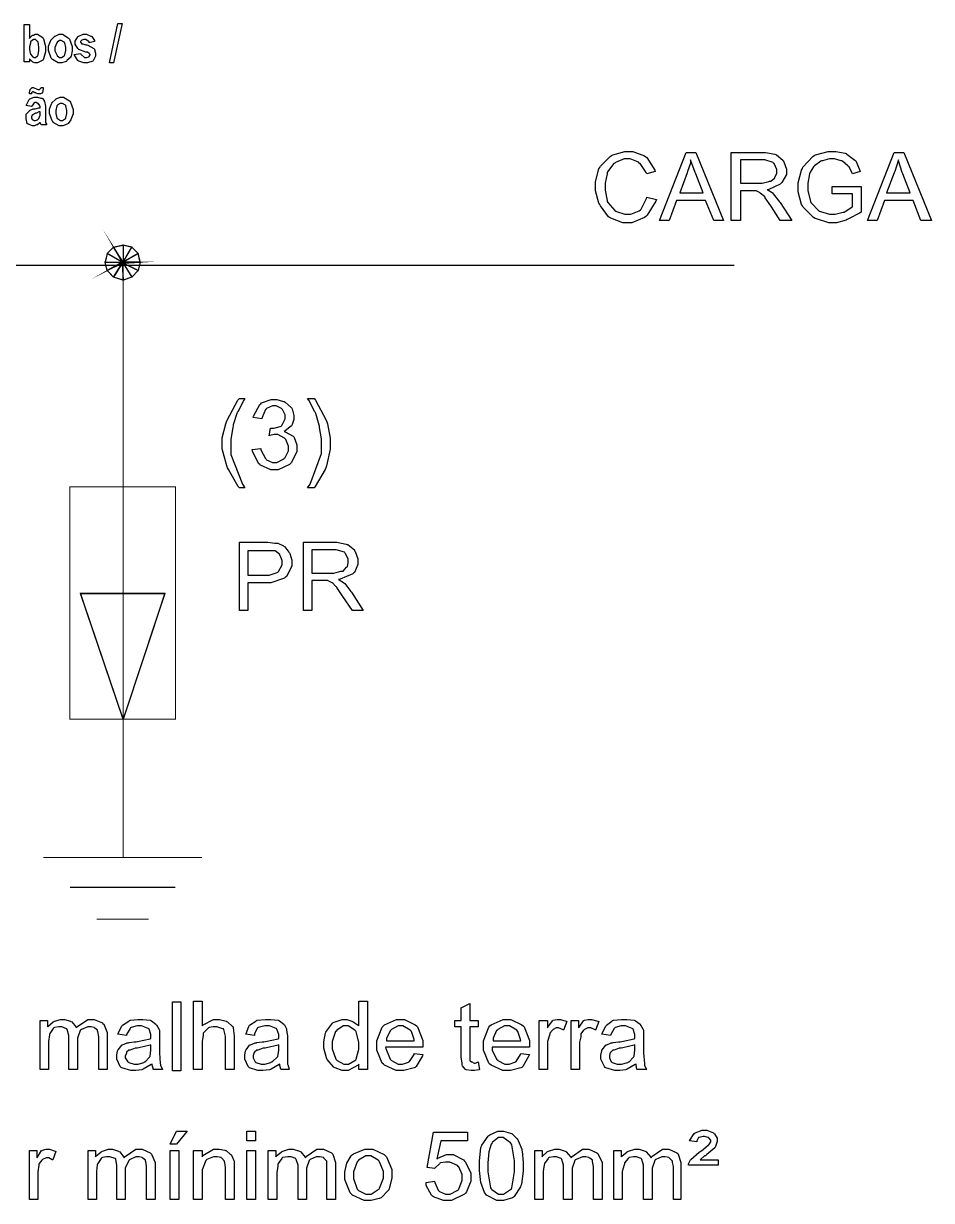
# Model space of a CAD drawing. Extents: x 219 to 1226, y 175 to 465.
# Drawn here: x 1190 to 1226.11, y 323.24 to 370.08 of the extents above; entities that cross this region are included whole.
import ezdxf

# ---------------------------------------------------------------- set-up
doc = ezdxf.new("R2010")
doc.units = 0
doc.header["$MEASUREMENT"] = 0
for name, color, linetype in [('C00-00-00-BLACK', 7, 'Continuous'), ('C00-7E-FF', 150, 'Continuous'), ('CFF-7E-00', 30, 'Continuous')]:
    doc.layers.add(name, color=color, linetype=linetype)

msp = doc.modelspace()

# ---------------------------------------------------------------- linework, layer by layer
at = {"layer": 'C00-00-00-BLACK', "const_width": 0.0423}
for points in [[(1193.96, 360.582), (1193.579, 361.177), (1193.918, 360.582), (1193.96, 360.582)], [(1193.579, 361.177), (1193.918, 360.582), (1193.326, 360.921), (1193.579, 361.177)], [(1193.96, 361.262), (1193.96, 360.582), (1193.579, 361.177), (1193.96, 361.262)], [(1194.555, 360.921), (1193.962, 360.582), (1194.301, 361.177), (1194.555, 360.921)], [(1193.962, 360.582), (1194.301, 361.177), (1193.962, 361.262), (1193.962, 360.582)], [(1193.918, 360.582), (1193.326, 360.921), (1193.24, 360.582), (1193.918, 360.582)], [(1194.64, 360.582), (1194.555, 360.921), (1193.962, 360.582), (1194.64, 360.582)], [(1193.918, 360.582), (1193.326, 360.243), (1193.918, 360.539), (1193.918, 360.582)], [(1193.24, 360.582), (1193.918, 360.582), (1193.326, 360.243), (1193.24, 360.582)], [(1193.326, 360.243), (1193.918, 360.539), (1193.579, 359.989), (1193.326, 360.243)], [(1193.579, 359.989), (1193.918, 360.539), (1193.96, 359.862), (1193.579, 359.989)], [(1194.555, 360.243), (1193.962, 360.539), (1194.64, 360.582), (1194.555, 360.243)], [(1193.918, 360.539), (1193.96, 359.862), (1193.96, 360.539), (1193.918, 360.539)], [(1193.96, 360.539), (1194.301, 359.989), (1194.555, 360.243), (1193.96, 360.539)], [(1193.96, 359.862), (1193.96, 360.539), (1194.301, 359.989), (1193.96, 359.862)], [(1193.962, 360.539), (1194.64, 360.582), (1193.962, 360.582), (1193.962, 360.539)]]:
    msp.add_lwpolyline(points, close=True, dxfattribs=at)
at = {"layer": 'C00-00-00-BLACK'}
for points in [[(1193.579, 361.177), (1193.918, 360.582), (1193.326, 360.921), (1193.579, 361.177)], [(1193.96, 361.262), (1193.96, 360.582), (1193.579, 361.177), (1193.96, 361.262)], [(1193.96, 360.582), (1193.579, 361.177), (1193.918, 360.582), (1193.96, 360.582)], [(1193.962, 360.582), (1194.301, 361.177), (1193.962, 361.262), (1193.962, 360.582)], [(1194.555, 360.921), (1193.962, 360.582), (1194.301, 361.177), (1194.555, 360.921)], [(1193.918, 360.582), (1193.326, 360.921), (1193.24, 360.582), (1193.918, 360.582)], [(1194.64, 360.582), (1194.555, 360.921), (1193.962, 360.582), (1194.64, 360.582)], [(1193.24, 360.582), (1193.918, 360.582), (1193.326, 360.243), (1193.24, 360.582)], [(1193.918, 360.582), (1193.326, 360.243), (1193.918, 360.539), (1193.918, 360.582)], [(1193.326, 360.243), (1193.918, 360.539), (1193.579, 359.989), (1193.326, 360.243)], [(1193.579, 359.989), (1193.918, 360.539), (1193.96, 359.862), (1193.579, 359.989)], [(1193.918, 360.539), (1193.96, 359.862), (1193.96, 360.539), (1193.918, 360.539)], [(1193.96, 359.862), (1193.96, 360.539), (1194.301, 359.989), (1193.96, 359.862)], [(1193.96, 360.539), (1194.301, 359.989), (1194.555, 360.243), (1193.96, 360.539)], [(1194.555, 360.243), (1193.962, 360.539), (1194.64, 360.582), (1194.555, 360.243)], [(1193.962, 360.539), (1194.64, 360.582), (1193.962, 360.582), (1193.962, 360.539)]]:
    msp.add_lwpolyline(points, close=True, dxfattribs=at)
at = {"layer": 'C00-7E-FF', "const_width": 0.0423}
for points in [[(1193.96, 360.708), (1193.96, 341.804)], [(1178.352, 360.455), (1218.262, 360.455)], [(1193.96, 341.804), (1193.96, 336.888)], [(1190.78, 336.888), (1197.099, 336.888)], [(1191.841, 335.699), (1196.04, 335.699)], [(1192.901, 334.428), (1194.979, 334.428)]]:
    msp.add_lwpolyline(points, dxfattribs=at)
for points in [[(1191.841, 351.638), (1196.04, 351.638), (1196.04, 342.397), (1191.841, 342.397), (1191.841, 351.638)], [(1192.264, 347.4), (1195.613, 347.4), (1193.96, 342.397), (1192.264, 347.4)]]:
    msp.add_lwpolyline(points, close=True, dxfattribs=at)
at = {"layer": 'C00-7E-FF'}
msp.add_lwpolyline([(1192.264, 347.4), (1195.613, 347.4), (1193.96, 342.397), (1192.264, 347.4)], close=True, dxfattribs=at)
at = {"layer": 'CFF-7E-00'}
for points in [[(1193.41, 368.508), (1193.749, 370.078), (1193.918, 370.078), (1193.579, 368.508), (1193.41, 368.508)], [(1190.018, 368.551), (1190.018, 370.035), (1190.229, 370.035), (1190.229, 369.485), (1190.239, 369.496), (1190.345, 369.602), (1190.356, 369.612), (1190.388, 369.612), (1190.459, 369.654), (1190.484, 369.654), (1190.557, 369.654), (1190.758, 369.517), (1190.78, 369.485), (1190.79, 369.464), (1190.864, 369.161), (1190.864, 369.059), (1190.864, 368.954), (1190.79, 368.668), (1190.78, 368.636), (1190.758, 368.615), (1190.551, 368.508), (1190.484, 368.508), (1190.451, 368.508), (1190.365, 368.541), (1190.356, 368.551), (1190.345, 368.562), (1190.239, 368.668), (1190.229, 368.677), (1190.229, 368.551), (1190.018, 368.551)], [(1190.991, 369.1), (1190.991, 369.176), (1191.066, 369.379), (1191.077, 369.4), (1191.086, 369.421), (1191.224, 369.559), (1191.246, 369.569), (1191.256, 369.58), (1191.409, 369.654), (1191.46, 369.654), (1191.544, 369.654), (1191.777, 369.507), (1191.799, 369.485), (1191.819, 369.453), (1191.925, 369.158), (1191.925, 369.059), (1191.925, 368.986), (1191.892, 368.785), (1191.883, 368.763), (1191.872, 368.742), (1191.723, 368.604), (1191.713, 368.594), (1191.691, 368.573), (1191.518, 368.508), (1191.46, 368.508), (1191.374, 368.508), (1191.15, 368.646), (1191.118, 368.677), (1191.096, 368.699), (1190.991, 369.001), (1190.991, 369.1)], [(1192.009, 368.847), (1192.264, 368.889), (1192.274, 368.858), (1192.424, 368.72), (1192.475, 368.72), (1192.507, 368.72), (1192.593, 368.753), (1192.603, 368.763), (1192.603, 368.763), (1192.645, 368.826), (1192.645, 368.847), (1192.645, 368.847), (1192.603, 368.889), (1192.603, 368.889), (1192.603, 368.889), (1192.539, 368.933), (1192.518, 368.933), (1192.475, 368.943), (1192.189, 369.05), (1192.179, 369.059), (1192.157, 369.081), (1192.052, 369.257), (1192.052, 369.316), (1192.052, 369.379), (1192.157, 369.548), (1192.179, 369.569), (1192.189, 369.58), (1192.372, 369.654), (1192.434, 369.654), (1192.497, 369.654), (1192.676, 369.58), (1192.687, 369.569), (1192.708, 369.559), (1192.814, 369.409), (1192.814, 369.358), (1192.603, 369.316), (1192.603, 369.347), (1192.475, 369.442), (1192.434, 369.442), (1192.401, 369.442), (1192.315, 369.411), (1192.306, 369.4), (1192.306, 369.4), (1192.264, 369.358), (1192.264, 369.358), (1192.264, 369.338), (1192.306, 369.289), (1192.306, 369.273), (1192.358, 369.273), (1192.478, 369.231), (1192.518, 369.231), (1192.55, 369.222), (1192.792, 369.081), (1192.814, 369.059), (1192.825, 369.05), (1192.86, 368.898), (1192.86, 368.847), (1192.86, 368.784), (1192.781, 368.615), (1192.771, 368.594), (1192.75, 368.584), (1192.543, 368.508), (1192.475, 368.508), (1192.401, 368.508), (1192.2, 368.584), (1192.179, 368.594), (1192.157, 368.604), (1192.019, 368.815), (1192.009, 368.847)], [(1190.229, 369.1), (1190.229, 369.048), (1190.261, 368.901), (1190.272, 368.889), (1190.272, 368.858), (1190.345, 368.774), (1190.356, 368.763), (1190.356, 368.763), (1190.419, 368.72), (1190.441, 368.72), (1190.473, 368.72), (1190.557, 368.795), (1190.568, 368.804), (1190.578, 368.826), (1190.611, 369.001), (1190.611, 369.059), (1190.611, 369.135), (1190.578, 369.338), (1190.568, 369.358), (1190.557, 369.369), (1190.47, 369.442), (1190.441, 369.442), (1190.399, 369.442), (1190.281, 369.369), (1190.272, 369.358), (1190.272, 369.295), (1190.229, 369.15), (1190.229, 369.1)], [(1191.246, 369.059), (1191.246, 368.996), (1191.319, 368.826), (1191.33, 368.804), (1191.34, 368.795), (1191.429, 368.72), (1191.46, 368.72), (1191.501, 368.72), (1191.618, 368.795), (1191.629, 368.804), (1191.639, 368.826), (1191.672, 369.001), (1191.672, 369.059), (1191.672, 369.124), (1191.639, 369.306), (1191.629, 369.316), (1191.618, 369.338), (1191.498, 369.4), (1191.46, 369.4), (1191.427, 369.4), (1191.34, 369.338), (1191.33, 369.316), (1191.319, 369.306), (1191.246, 369.121), (1191.246, 369.059)], [(1190.315, 367.282), (1190.229, 367.282), (1190.229, 367.282), (1190.229, 367.324), (1190.261, 367.449), (1190.272, 367.449), (1190.272, 367.472), (1190.334, 367.535), (1190.356, 367.535), (1190.356, 367.535), (1190.399, 367.535), (1190.399, 367.535), (1190.408, 367.525), (1190.484, 367.493), (1190.484, 367.493), (1190.505, 367.483), (1190.583, 367.449), (1190.611, 367.449), (1190.631, 367.449), (1190.695, 367.514), (1190.695, 367.535), (1190.78, 367.535), (1190.78, 367.483), (1190.747, 367.334), (1190.738, 367.323), (1190.738, 367.313), (1190.673, 367.282), (1190.652, 367.282), (1190.63, 367.282), (1190.583, 367.282), (1190.568, 367.282), (1190.568, 367.282), (1190.493, 367.313), (1190.484, 367.323), (1190.451, 367.323), (1190.379, 367.365), (1190.356, 367.365), (1190.356, 367.365), (1190.324, 367.334), (1190.315, 367.323), (1190.315, 367.323), (1190.315, 367.282), (1190.315, 367.282)], [(1190.315, 366.77), (1190.102, 366.813), (1190.112, 366.845), (1190.218, 367.057), (1190.229, 367.067), (1190.25, 367.078), (1190.425, 367.153), (1190.484, 367.153), (1190.547, 367.153), (1190.689, 367.109), (1190.738, 367.109), (1190.747, 367.1), (1190.822, 367.013), (1190.822, 366.982), (1190.831, 366.973), (1190.864, 366.789), (1190.864, 366.728), (1190.864, 366.389), (1190.864, 366.336), (1190.864, 366.218), (1190.864, 366.178), (1190.864, 366.146), (1190.907, 366.076), (1190.907, 366.051), (1190.695, 366.051), (1190.652, 366.135), (1190.641, 366.125), (1190.554, 366.051), (1190.525, 366.051), (1190.514, 366.041), (1190.428, 366.008), (1190.399, 366.008), (1190.335, 366.008), (1190.166, 366.082), (1190.145, 366.092), (1190.134, 366.103), (1190.102, 366.287), (1190.102, 366.347), (1190.102, 366.379), (1190.102, 366.45), (1190.102, 366.474), (1190.112, 366.485), (1190.218, 366.591), (1190.229, 366.601), (1190.239, 366.612), (1190.376, 366.677), (1190.399, 366.686), (1190.462, 366.686), (1190.604, 366.728), (1190.652, 366.728), (1190.652, 366.759), (1190.62, 366.854), (1190.611, 366.854), (1190.611, 366.854), (1190.578, 366.897), (1190.568, 366.897), (1190.568, 366.897), (1190.505, 366.94), (1190.484, 366.94), (1190.462, 366.94), (1190.399, 366.897), (1190.399, 366.897), (1190.388, 366.887), (1190.324, 366.792), (1190.315, 366.77)], [(1191.034, 366.601), (1191.034, 366.675), (1191.107, 366.876), (1191.118, 366.897), (1191.127, 366.919), (1191.265, 367.057), (1191.287, 367.067), (1191.297, 367.078), (1191.45, 367.153), (1191.502, 367.153), (1191.586, 367.153), (1191.819, 367.005), (1191.841, 366.982), (1191.862, 366.951), (1191.968, 366.657), (1191.968, 366.558), (1191.968, 366.485), (1191.892, 366.284), (1191.883, 366.262), (1191.872, 366.241), (1191.766, 366.103), (1191.756, 366.092), (1191.734, 366.072), (1191.56, 366.008), (1191.502, 366.008), (1191.417, 366.008), (1191.181, 366.146), (1191.161, 366.178), (1191.139, 366.2), (1191.034, 366.502), (1191.034, 366.601)], [(1191.287, 366.558), (1191.287, 366.494), (1191.319, 366.327), (1191.33, 366.304), (1191.351, 366.295), (1191.464, 366.22), (1191.502, 366.22), (1191.544, 366.22), (1191.661, 366.295), (1191.672, 366.304), (1191.682, 366.327), (1191.713, 366.5), (1191.713, 366.558), (1191.713, 366.623), (1191.682, 366.803), (1191.672, 366.813), (1191.661, 366.835), (1191.541, 366.897), (1191.502, 366.897), (1191.458, 366.897), (1191.34, 366.835), (1191.33, 366.813), (1191.319, 366.803), (1191.287, 366.62), (1191.287, 366.558)], [(1190.652, 366.558), (1190.61, 366.558), (1190.514, 366.517), (1190.484, 366.517), (1190.473, 366.507), (1190.356, 366.45), (1190.356, 366.431), (1190.345, 366.431), (1190.315, 366.369), (1190.315, 366.347), (1190.315, 366.327), (1190.345, 366.262), (1190.356, 366.262), (1190.365, 366.252), (1190.422, 366.22), (1190.441, 366.22), (1190.473, 366.22), (1190.557, 366.252), (1190.568, 366.262), (1190.568, 366.262), (1190.611, 366.304), (1190.611, 366.304), (1190.611, 366.304), (1190.652, 366.433), (1190.652, 366.474), (1190.652, 366.558)], [(1214.786, 363.17), (1215.166, 363.081), (1215.144, 363.008), (1214.795, 362.447), (1214.743, 362.405), (1214.7, 362.363), (1214.19, 362.151), (1214.021, 362.151), (1213.84, 362.151), (1213.354, 362.33), (1213.302, 362.362), (1213.259, 362.384), (1212.939, 362.818), (1212.917, 362.87), (1212.885, 362.924), (1212.747, 363.426), (1212.747, 363.593), (1212.747, 363.784), (1212.885, 364.302), (1212.917, 364.355), (1212.949, 364.408), (1213.332, 364.788), (1213.386, 364.82), (1213.438, 364.852), (1213.907, 364.99), (1214.064, 364.99), (1214.233, 364.99), (1214.689, 364.809), (1214.743, 364.778), (1214.784, 364.746), (1215.103, 364.248), (1215.125, 364.185), (1214.786, 364.101), (1214.764, 364.155), (1214.521, 364.503), (1214.489, 364.524), (1214.456, 364.556), (1214.13, 364.694), (1214.021, 364.694), (1213.893, 364.694), (1213.544, 364.546), (1213.512, 364.524), (1213.481, 364.503), (1213.226, 364.175), (1213.216, 364.142), (1213.205, 364.101), (1213.132, 363.721), (1213.132, 363.593), (1213.132, 363.444), (1213.205, 363.041), (1213.216, 362.997), (1213.237, 362.956), (1213.512, 362.639), (1213.555, 362.617), (1213.587, 362.596), (1213.912, 362.489), (1214.021, 362.489), (1214.148, 362.489), (1214.488, 362.627), (1214.531, 362.658), (1214.562, 362.69), (1214.775, 363.116), (1214.786, 363.17)], [(1215.293, 362.235), (1216.354, 364.947), (1216.736, 364.947), (1217.838, 362.235), (1217.458, 362.235), (1217.116, 363.04), (1215.974, 363.04), (1215.674, 362.235), (1215.293, 362.235)], [(1218.136, 362.235), (1218.136, 364.947), (1219.365, 364.947), (1219.503, 364.947), (1219.884, 364.874), (1219.916, 364.863), (1219.948, 364.853), (1220.193, 364.64), (1220.215, 364.608), (1220.236, 364.576), (1220.342, 364.283), (1220.342, 364.185), (1220.342, 364.069), (1220.159, 363.751), (1220.127, 363.719), (1220.095, 363.687), (1219.641, 363.477), (1219.577, 363.466), (1219.598, 363.456), (1219.778, 363.35), (1219.789, 363.339), (1219.81, 363.307), (1220.064, 362.986), (1220.086, 362.954), (1220.553, 362.235), (1220.086, 362.235), (1219.747, 362.785), (1219.715, 362.828), (1219.501, 363.147), (1219.492, 363.17), (1219.47, 363.191), (1219.302, 363.329), (1219.281, 363.339), (1219.27, 363.35), (1219.164, 363.413), (1219.154, 363.423), (1219.1, 363.423), (1218.98, 363.423), (1218.942, 363.423), (1218.516, 363.423), (1218.516, 362.235), (1218.136, 362.235)], [(1222.165, 363.296), (1222.165, 363.593), (1223.31, 363.593), (1223.31, 362.574), (1223.268, 362.542), (1222.81, 362.3), (1222.757, 362.278), (1222.715, 362.257), (1222.333, 362.151), (1222.206, 362.151), (1222.026, 362.151), (1221.538, 362.3), (1221.484, 362.32), (1221.421, 362.352), (1221.009, 362.775), (1220.977, 362.828), (1220.944, 362.881), (1220.808, 363.383), (1220.808, 363.55), (1220.808, 363.741), (1220.944, 364.248), (1220.977, 364.312), (1220.998, 364.365), (1221.389, 364.788), (1221.443, 364.82), (1221.495, 364.852), (1221.997, 364.99), (1222.165, 364.99), (1222.301, 364.99), (1222.672, 364.915), (1222.715, 364.905), (1222.747, 364.884), (1223.065, 364.64), (1223.098, 364.608), (1223.119, 364.587), (1223.257, 364.228), (1223.268, 364.185), (1222.968, 364.101), (1222.958, 364.133), (1222.82, 364.388), (1222.799, 364.397), (1222.788, 364.419), (1222.577, 364.598), (1222.545, 364.608), (1222.514, 364.619), (1222.252, 364.694), (1222.165, 364.694), (1222.059, 364.694), (1221.772, 364.619), (1221.741, 364.608), (1221.708, 364.598), (1221.463, 364.419), (1221.443, 364.397), (1221.421, 364.377), (1221.283, 364.164), (1221.273, 364.142), (1221.262, 364.101), (1221.188, 363.721), (1221.188, 363.593), (1221.188, 363.434), (1221.293, 362.998), (1221.315, 362.954), (1221.335, 362.923), (1221.612, 362.639), (1221.656, 362.617), (1221.698, 362.596), (1222.048, 362.489), (1222.165, 362.489), (1222.281, 362.489), (1222.598, 362.565), (1222.631, 362.574), (1222.672, 362.596), (1222.947, 362.764), (1222.968, 362.785), (1222.968, 363.296), (1222.165, 363.296)], [(1223.564, 362.235), (1224.625, 364.947), (1225.006, 364.947), (1226.109, 362.235), (1225.683, 362.235), (1225.387, 363.04), (1224.242, 363.04), (1223.946, 362.235), (1223.564, 362.235)], [(1216.1, 363.339), (1217.032, 363.339), (1216.736, 364.101), (1216.714, 364.155), (1216.533, 364.619), (1216.524, 364.651), (1216.524, 364.524), (1216.406, 364.185), (1216.397, 364.142), (1216.1, 363.339)], [(1218.516, 363.719), (1219.281, 363.719), (1219.376, 363.719), (1219.639, 363.795), (1219.661, 363.805), (1219.714, 363.805), (1219.862, 363.922), (1219.874, 363.932), (1219.883, 363.953), (1219.957, 364.127), (1219.957, 364.185), (1219.957, 364.271), (1219.851, 364.503), (1219.831, 364.524), (1219.809, 364.546), (1219.475, 364.651), (1219.365, 364.651), (1218.516, 364.651), (1218.516, 363.719)], [(1224.326, 363.339), (1225.26, 363.339), (1224.964, 364.101), (1224.942, 364.155), (1224.804, 364.619), (1224.794, 364.651), (1224.783, 364.61), (1224.646, 364.185), (1224.625, 364.142), (1224.326, 363.339)], [(1198.583, 351.597), (1198.529, 351.65), (1198.146, 352.327), (1198.114, 352.4), (1198.082, 352.474), (1197.902, 353.152), (1197.902, 353.377), (1197.902, 353.589), (1198.04, 354.15), (1198.072, 354.223), (1198.092, 354.298), (1198.518, 355.083), (1198.583, 355.158), (1198.794, 355.158), (1198.762, 355.094), (1198.518, 354.627), (1198.497, 354.605), (1198.486, 354.564), (1198.338, 354.107), (1198.328, 354.054), (1198.317, 354.001), (1198.244, 353.534), (1198.244, 353.377), (1198.244, 352.932), (1198.708, 351.746), (1198.794, 351.597), (1198.583, 351.597)], [(1199.092, 353.124), (1199.431, 353.165), (1199.441, 353.113), (1199.622, 352.761), (1199.644, 352.739), (1199.665, 352.719), (1199.901, 352.612), (1199.981, 352.612), (1200.076, 352.612), (1200.344, 352.75), (1200.366, 352.782), (1200.398, 352.804), (1200.535, 353.075), (1200.535, 353.165), (1200.535, 353.261), (1200.429, 353.526), (1200.409, 353.546), (1200.376, 353.578), (1200.114, 353.716), (1200.027, 353.716), (1199.962, 353.716), (1199.791, 353.684), (1199.77, 353.673), (1199.813, 353.97), (1199.813, 353.97), (1199.855, 353.97), (1199.855, 353.97), (1199.95, 353.97), (1200.206, 354.044), (1200.239, 354.054), (1200.271, 354.076), (1200.409, 354.346), (1200.409, 354.435), (1200.409, 354.51), (1200.301, 354.711), (1200.281, 354.732), (1200.258, 354.754), (1200.05, 354.858), (1199.981, 354.858), (1199.896, 354.858), (1199.665, 354.754), (1199.644, 354.732), (1199.622, 354.711), (1199.484, 354.393), (1199.474, 354.35), (1199.135, 354.393), (1199.145, 354.457), (1199.389, 354.912), (1199.431, 354.944), (1199.463, 354.977), (1199.852, 355.115), (1199.981, 355.115), (1200.076, 355.115), (1200.334, 355.042), (1200.366, 355.031), (1200.398, 355.01), (1200.64, 354.796), (1200.662, 354.775), (1200.683, 354.743), (1200.746, 354.481), (1200.746, 354.393), (1200.746, 354.32), (1200.683, 354.118), (1200.662, 354.096), (1200.651, 354.065), (1200.398, 353.865), (1200.366, 353.843), (1200.407, 353.833), (1200.724, 353.662), (1200.746, 353.631), (1200.767, 353.599), (1200.873, 353.306), (1200.873, 353.207), (1200.873, 353.049), (1200.661, 352.612), (1200.62, 352.57), (1200.577, 352.528), (1200.13, 352.316), (1199.981, 352.316), (1199.833, 352.316), (1199.421, 352.497), (1199.389, 352.528), (1199.346, 352.571), (1199.102, 353.06), (1199.092, 353.124)], [(1201.554, 351.597), (1201.297, 351.597), (1201.393, 351.746), (1201.85, 352.969), (1201.85, 353.377), (1201.85, 353.546), (1201.774, 354.001), (1201.765, 354.054), (1201.753, 354.096), (1201.617, 354.564), (1201.596, 354.605), (1201.586, 354.627), (1201.34, 355.094), (1201.297, 355.158), (1201.554, 355.158), (1201.606, 355.083), (1202.029, 354.298), (1202.062, 354.223), (1202.083, 354.15), (1202.189, 353.572), (1202.189, 353.377), (1202.189, 353.133), (1202.051, 352.474), (1202.019, 352.4), (1201.988, 352.327), (1201.595, 351.65), (1201.554, 351.597)], [(1198.583, 346.72), (1198.583, 349.435), (1199.601, 349.435), (1199.707, 349.435), (1199.994, 349.403), (1200.027, 349.392), (1200.111, 349.392), (1200.334, 349.287), (1200.366, 349.265), (1200.386, 349.255), (1200.555, 349.043), (1200.577, 349.012), (1200.586, 348.98), (1200.662, 348.717), (1200.662, 348.628), (1200.662, 348.481), (1200.45, 348.077), (1200.409, 348.034), (1200.376, 348.003), (1199.826, 347.824), (1199.644, 347.824), (1198.923, 347.824), (1198.923, 346.72), (1198.583, 346.72)], [(1201.128, 346.72), (1201.128, 349.435), (1202.316, 349.435), (1202.452, 349.435), (1202.834, 349.361), (1202.866, 349.351), (1202.898, 349.341), (1203.154, 349.129), (1203.165, 349.095), (1203.185, 349.064), (1203.292, 348.769), (1203.292, 348.67), (1203.292, 348.554), (1203.154, 348.236), (1203.122, 348.204), (1203.09, 348.172), (1202.59, 347.961), (1202.527, 347.95), (1202.547, 347.941), (1202.728, 347.835), (1202.739, 347.824), (1202.771, 347.792), (1203.016, 347.475), (1203.038, 347.442), (1203.504, 346.72), (1203.081, 346.72), (1202.696, 347.272), (1202.674, 347.315), (1202.463, 347.634), (1202.443, 347.654), (1202.421, 347.676), (1202.283, 347.814), (1202.273, 347.824), (1202.251, 347.835), (1202.113, 347.898), (1202.104, 347.908), (1202.05, 347.908), (1201.931, 347.908), (1201.893, 347.908), (1201.468, 347.908), (1201.468, 346.72), (1201.128, 346.72)], [(1198.923, 348.12), (1199.644, 348.12), (1199.76, 348.12), (1200.089, 348.226), (1200.111, 348.247), (1200.143, 348.269), (1200.281, 348.539), (1200.281, 348.628), (1200.281, 348.703), (1200.206, 348.905), (1200.196, 348.926), (1200.185, 348.948), (1200.003, 349.086), (1199.981, 349.095), (1199.896, 349.095), (1199.706, 349.095), (1199.644, 349.095), (1198.923, 349.095), (1198.923, 348.12)], [(1201.468, 348.204), (1202.23, 348.204), (1202.337, 348.204), (1202.622, 348.28), (1202.655, 348.289), (1202.707, 348.289), (1202.844, 348.438), (1202.866, 348.459), (1202.877, 348.47), (1202.911, 348.62), (1202.911, 348.67), (1202.911, 348.755), (1202.802, 348.991), (1202.781, 349.012), (1202.76, 349.033), (1202.426, 349.138), (1202.316, 349.138), (1201.468, 349.138), (1201.468, 348.204)], [(1196.76, 328.451), (1196.76, 331.166), (1197.099, 331.166), (1197.099, 330.189), (1197.141, 330.231), (1197.555, 330.442), (1197.694, 330.442), (1197.789, 330.442), (1198.052, 330.38), (1198.074, 330.358), (1198.106, 330.349), (1198.306, 330.168), (1198.328, 330.146), (1198.338, 330.114), (1198.371, 329.789), (1198.371, 329.68), (1198.371, 328.451), (1198.032, 328.451), (1198.032, 329.68), (1198.032, 329.777), (1197.957, 330.041), (1197.947, 330.062), (1197.925, 330.073), (1197.687, 330.146), (1197.608, 330.146), (1197.545, 330.146), (1197.375, 330.116), (1197.355, 330.105), (1197.333, 330.084), (1197.151, 329.915), (1197.14, 329.893), (1197.14, 329.797), (1197.099, 329.584), (1197.099, 329.512), (1197.099, 328.451), (1196.76, 328.451)], [(1203.334, 328.451), (1203.334, 328.665), (1203.303, 328.622), (1202.911, 328.408), (1202.781, 328.408), (1202.676, 328.408), (1202.39, 328.514), (1202.358, 328.535), (1202.325, 328.557), (1202.072, 328.845), (1202.062, 328.877), (1202.04, 328.92), (1201.934, 329.3), (1201.934, 329.427), (1201.934, 329.555), (1202.009, 329.904), (1202.019, 329.935), (1202.04, 329.978), (1202.284, 330.295), (1202.316, 330.316), (1202.357, 330.338), (1202.676, 330.442), (1202.781, 330.442), (1202.856, 330.442), (1203.059, 330.38), (1203.081, 330.358), (1203.112, 330.349), (1203.312, 330.211), (1203.334, 330.189), (1203.334, 331.166), (1203.673, 331.166), (1203.673, 328.451), (1203.334, 328.451)], [(1195.915, 331.149), (1196.254, 331.149), (1196.254, 328.397), (1195.915, 328.397), (1195.915, 331.149)], [(1208.083, 328.75), (1208.126, 328.451), (1208.103, 328.441), (1207.93, 328.408), (1207.872, 328.408), (1207.798, 328.408), (1207.597, 328.441), (1207.576, 328.451), (1207.565, 328.462), (1207.459, 328.601), (1207.449, 328.622), (1207.449, 328.718), (1207.406, 328.934), (1207.406, 329.004), (1207.406, 330.146), (1207.15, 330.146), (1207.15, 330.401), (1207.406, 330.401), (1207.406, 330.911), (1207.745, 331.081), (1207.745, 330.401), (1208.083, 330.401), (1208.083, 330.146), (1207.745, 330.146), (1207.745, 329.004), (1207.745, 328.952), (1207.745, 328.832), (1207.745, 328.791), (1207.766, 328.791), (1207.813, 328.75), (1207.829, 328.75), (1207.829, 328.75), (1207.925, 328.707), (1207.956, 328.707), (1207.956, 328.707), (1208.072, 328.741), (1208.083, 328.75)], [(1190.652, 328.451), (1190.652, 330.401), (1190.95, 330.401), (1190.95, 330.146), (1190.96, 330.168), (1191.172, 330.349), (1191.203, 330.358), (1191.224, 330.369), (1191.464, 330.442), (1191.545, 330.442), (1191.629, 330.442), (1191.861, 330.369), (1191.883, 330.358), (1191.914, 330.349), (1192.084, 330.137), (1192.095, 330.105), (1192.136, 330.158), (1192.55, 330.442), (1192.687, 330.442), (1192.805, 330.442), (1193.134, 330.306), (1193.156, 330.273), (1193.188, 330.252), (1193.326, 329.92), (1193.326, 329.808), (1193.326, 328.451), (1192.987, 328.451), (1192.987, 329.68), (1192.987, 329.755), (1192.953, 329.956), (1192.944, 329.977), (1192.944, 330.01), (1192.835, 330.095), (1192.814, 330.105), (1192.803, 330.116), (1192.683, 330.146), (1192.645, 330.146), (1192.55, 330.146), (1192.296, 330.041), (1192.264, 330.019), (1192.242, 329.999), (1192.138, 329.697), (1192.138, 329.596), (1192.138, 328.451), (1191.799, 328.451), (1191.799, 329.723), (1191.799, 329.808), (1191.734, 330.041), (1191.713, 330.062), (1191.702, 330.073), (1191.52, 330.146), (1191.46, 330.146), (1191.395, 330.146), (1191.224, 330.116), (1191.203, 330.105), (1191.181, 330.084), (1191.043, 329.881), (1191.034, 329.85), (1191.023, 329.829), (1190.991, 329.56), (1190.991, 329.469), (1190.991, 328.451), (1190.652, 328.451)], [(1195.106, 328.665), (1195.074, 328.644), (1194.756, 328.462), (1194.724, 328.451), (1194.702, 328.441), (1194.465, 328.408), (1194.387, 328.408), (1194.258, 328.408), (1193.907, 328.514), (1193.875, 328.535), (1193.844, 328.568), (1193.706, 328.863), (1193.706, 328.961), (1193.706, 329.025), (1193.738, 329.194), (1193.749, 329.215), (1193.758, 329.237), (1193.907, 329.417), (1193.918, 329.427), (1193.939, 329.438), (1194.112, 329.512), (1194.172, 329.512), (1194.192, 329.523), (1194.401, 329.554), (1194.471, 329.554), (1194.534, 329.565), (1195.032, 329.671), (1195.063, 329.68), (1195.063, 329.702), (1195.063, 329.766), (1195.063, 329.766), (1195.063, 329.84), (1194.989, 330.053), (1194.979, 330.062), (1194.957, 330.084), (1194.687, 330.189), (1194.597, 330.189), (1194.512, 330.189), (1194.278, 330.116), (1194.257, 330.105), (1194.235, 330.084), (1194.097, 329.84), (1194.088, 329.808), (1193.749, 329.85), (1193.758, 329.881), (1193.896, 330.168), (1193.918, 330.189), (1193.928, 330.211), (1194.182, 330.38), (1194.214, 330.401), (1194.246, 330.412), (1194.541, 330.442), (1194.64, 330.442), (1194.745, 330.442), (1195.032, 330.412), (1195.063, 330.401), (1195.084, 330.392), (1195.264, 330.254), (1195.275, 330.231), (1195.285, 330.222), (1195.391, 330.041), (1195.402, 330.019), (1195.402, 329.946), (1195.402, 329.779), (1195.402, 329.723), (1195.402, 329.257), (1195.402, 329.11), (1195.434, 328.687), (1195.445, 328.665), (1195.445, 328.613), (1195.518, 328.462), (1195.529, 328.451), (1195.149, 328.451), (1195.149, 328.505), (1195.106, 328.625), (1195.106, 328.665)], [(1200.196, 328.665), (1200.163, 328.644), (1199.845, 328.462), (1199.813, 328.451), (1199.78, 328.441), (1199.518, 328.408), (1199.431, 328.408), (1199.314, 328.408), (1198.987, 328.514), (1198.966, 328.535), (1198.934, 328.568), (1198.796, 328.863), (1198.796, 328.961), (1198.796, 329.025), (1198.828, 329.194), (1198.839, 329.215), (1198.849, 329.237), (1198.987, 329.417), (1199.008, 329.427), (1199.029, 329.438), (1199.203, 329.512), (1199.262, 329.512), (1199.272, 329.523), (1199.487, 329.554), (1199.558, 329.554), (1199.622, 329.565), (1200.119, 329.671), (1200.151, 329.68), (1200.151, 329.702), (1200.151, 329.766), (1200.151, 329.766), (1200.151, 329.84), (1200.076, 330.053), (1200.067, 330.062), (1200.045, 330.084), (1199.775, 330.189), (1199.685, 330.189), (1199.59, 330.189), (1199.326, 330.116), (1199.305, 330.105), (1199.294, 330.084), (1199.178, 329.878), (1199.178, 329.808), (1198.839, 329.85), (1198.849, 329.881), (1198.955, 330.168), (1198.966, 330.189), (1198.987, 330.211), (1199.23, 330.38), (1199.262, 330.401), (1199.294, 330.412), (1199.619, 330.442), (1199.728, 330.442), (1199.833, 330.442), (1200.119, 330.412), (1200.151, 330.401), (1200.173, 330.392), (1200.355, 330.254), (1200.366, 330.231), (1200.376, 330.222), (1200.45, 330.07), (1200.45, 330.019), (1200.459, 330.01), (1200.493, 329.795), (1200.493, 329.723), (1200.493, 329.257), (1200.493, 329.11), (1200.493, 328.776), (1200.493, 328.665), (1200.502, 328.644), (1200.566, 328.462), (1200.577, 328.451), (1200.239, 328.451), (1200.228, 328.462), (1200.196, 328.615), (1200.196, 328.665)], [(1205.538, 329.088), (1205.88, 329.046), (1205.868, 328.994), (1205.612, 328.568), (1205.58, 328.535), (1205.538, 328.514), (1205.124, 328.408), (1204.988, 328.408), (1204.817, 328.408), (1204.351, 328.622), (1204.309, 328.665), (1204.266, 328.707), (1204.054, 329.216), (1204.054, 329.384), (1204.054, 329.585), (1204.266, 330.137), (1204.309, 330.189), (1204.351, 330.231), (1204.828, 330.442), (1204.988, 330.442), (1205.146, 330.442), (1205.58, 330.231), (1205.623, 330.189), (1205.666, 330.147), (1205.88, 329.607), (1205.88, 329.427), (1205.88, 329.406), (1205.88, 329.359), (1205.88, 329.343), (1204.395, 329.343), (1204.405, 329.29), (1204.574, 328.866), (1204.607, 328.834), (1204.628, 328.803), (1204.897, 328.665), (1204.988, 328.665), (1205.072, 328.665), (1205.305, 328.741), (1205.327, 328.75), (1205.348, 328.772), (1205.527, 329.046), (1205.538, 329.088)], [(1209.779, 329.088), (1210.118, 329.046), (1210.096, 328.994), (1209.854, 328.568), (1209.822, 328.535), (1209.778, 328.514), (1209.365, 328.408), (1209.227, 328.408), (1209.057, 328.408), (1208.59, 328.622), (1208.549, 328.665), (1208.506, 328.707), (1208.295, 329.216), (1208.295, 329.384), (1208.295, 329.585), (1208.506, 330.137), (1208.549, 330.189), (1208.59, 330.231), (1209.067, 330.442), (1209.227, 330.442), (1209.385, 330.442), (1209.822, 330.231), (1209.865, 330.189), (1209.906, 330.147), (1210.118, 329.607), (1210.118, 329.427), (1210.118, 329.406), (1210.118, 329.359), (1210.118, 329.343), (1208.634, 329.343), (1208.634, 329.216), (1208.813, 328.866), (1208.845, 328.834), (1208.866, 328.803), (1209.136, 328.665), (1209.227, 328.665), (1209.311, 328.665), (1209.543, 328.741), (1209.566, 328.75), (1209.587, 328.772), (1209.757, 329.046), (1209.779, 329.088)], [(1210.501, 328.451), (1210.501, 330.401), (1210.84, 330.401), (1210.84, 330.105), (1210.85, 330.137), (1211.03, 330.392), (1211.053, 330.401), (1211.062, 330.412), (1211.215, 330.442), (1211.266, 330.442), (1211.35, 330.442), (1211.573, 330.369), (1211.605, 330.358), (1211.478, 330.019), (1211.456, 330.03), (1211.281, 330.105), (1211.223, 330.105), (1211.181, 330.105), (1211.062, 330.041), (1211.053, 330.019), (1211.03, 330.01), (1210.926, 329.89), (1210.926, 329.85), (1210.915, 329.818), (1210.84, 329.558), (1210.84, 329.469), (1210.84, 328.451), (1210.501, 328.451)], [(1211.775, 328.451), (1211.775, 330.401), (1212.074, 330.401), (1212.074, 330.105), (1212.094, 330.137), (1212.274, 330.392), (1212.285, 330.401), (1212.305, 330.412), (1212.449, 330.442), (1212.497, 330.442), (1212.592, 330.442), (1212.845, 330.369), (1212.877, 330.358), (1212.75, 330.019), (1212.728, 330.03), (1212.555, 330.105), (1212.497, 330.105), (1212.443, 330.105), (1212.305, 330.041), (1212.285, 330.019), (1212.274, 330.01), (1212.167, 329.872), (1212.158, 329.85), (1212.158, 329.755), (1212.116, 329.541), (1212.116, 329.469), (1212.116, 328.451), (1211.775, 328.451)], [(1214.36, 328.665), (1214.328, 328.644), (1214.01, 328.462), (1213.978, 328.451), (1213.956, 328.441), (1213.718, 328.408), (1213.639, 328.408), (1213.511, 328.408), (1213.161, 328.514), (1213.129, 328.535), (1213.098, 328.568), (1212.96, 328.863), (1212.96, 328.961), (1212.96, 329.025), (1212.992, 329.194), (1213.002, 329.215), (1213.012, 329.237), (1213.161, 329.417), (1213.172, 329.427), (1213.193, 329.438), (1213.369, 329.512), (1213.428, 329.512), (1213.449, 329.523), (1213.656, 329.554), (1213.725, 329.554), (1213.788, 329.565), (1214.286, 329.671), (1214.317, 329.68), (1214.317, 329.702), (1214.317, 329.766), (1214.317, 329.766), (1214.317, 329.84), (1214.243, 330.053), (1214.233, 330.062), (1214.211, 330.084), (1213.941, 330.189), (1213.851, 330.189), (1213.766, 330.189), (1213.522, 330.116), (1213.512, 330.105), (1213.49, 330.084), (1213.352, 329.84), (1213.343, 329.808), (1213.002, 329.85), (1213.012, 329.881), (1213.15, 330.168), (1213.172, 330.189), (1213.183, 330.211), (1213.397, 330.38), (1213.428, 330.401), (1213.46, 330.412), (1213.785, 330.442), (1213.894, 330.442), (1213.999, 330.442), (1214.286, 330.412), (1214.317, 330.401), (1214.338, 330.392), (1214.518, 330.254), (1214.529, 330.231), (1214.539, 330.222), (1214.646, 330.041), (1214.659, 330.019), (1214.659, 329.946), (1214.659, 329.779), (1214.659, 329.723), (1214.659, 329.257), (1214.659, 329.11), (1214.689, 328.687), (1214.7, 328.665), (1214.7, 328.613), (1214.775, 328.462), (1214.786, 328.451), (1214.401, 328.451), (1214.39, 328.462), (1214.36, 328.615), (1214.36, 328.665)], [(1202.273, 329.427), (1202.273, 329.279), (1202.421, 328.866), (1202.443, 328.834), (1202.474, 328.814), (1202.735, 328.665), (1202.823, 328.665), (1202.918, 328.665), (1203.176, 328.803), (1203.207, 328.834), (1203.228, 328.866), (1203.334, 329.255), (1203.334, 329.384), (1203.334, 329.533), (1203.228, 329.945), (1203.207, 329.977), (1203.176, 330.01), (1202.911, 330.189), (1202.823, 330.189), (1202.728, 330.189), (1202.463, 330.01), (1202.443, 329.977), (1202.411, 329.956), (1202.273, 329.559), (1202.273, 329.427)], [(1204.438, 329.596), (1205.538, 329.596), (1205.527, 329.639), (1205.432, 329.956), (1205.411, 329.977), (1205.379, 330.01), (1205.086, 330.189), (1204.988, 330.189), (1204.893, 330.189), (1204.628, 330.041), (1204.607, 330.019), (1204.586, 329.999), (1204.438, 329.697), (1204.438, 329.596)], [(1208.677, 329.596), (1209.779, 329.596), (1209.768, 329.639), (1209.661, 329.956), (1209.65, 329.977), (1209.618, 330.01), (1209.324, 330.189), (1209.227, 330.189), (1209.13, 330.189), (1208.866, 330.041), (1208.845, 330.019), (1208.813, 329.999), (1208.677, 329.697), (1208.677, 329.596)], [(1195.063, 329.427), (1195.032, 329.417), (1194.577, 329.311), (1194.513, 329.3), (1194.438, 329.3), (1194.235, 329.226), (1194.214, 329.215), (1194.182, 329.215), (1194.097, 329.142), (1194.088, 329.13), (1194.088, 329.089), (1194.045, 328.994), (1194.045, 328.961), (1194.045, 328.908), (1194.15, 328.761), (1194.172, 328.75), (1194.181, 328.73), (1194.398, 328.665), (1194.471, 328.665), (1194.555, 328.665), (1194.778, 328.73), (1194.81, 328.75), (1194.83, 328.761), (1195.009, 328.94), (1195.02, 328.961), (1195.03, 328.983), (1195.063, 329.221), (1195.063, 329.3), (1195.063, 329.427)], [(1200.151, 329.427), (1200.119, 329.417), (1199.665, 329.311), (1199.601, 329.3), (1199.527, 329.3), (1199.314, 329.226), (1199.305, 329.215), (1199.273, 329.215), (1199.188, 329.142), (1199.178, 329.13), (1199.167, 329.121), (1199.135, 329.001), (1199.135, 328.961), (1199.135, 328.908), (1199.209, 328.761), (1199.219, 328.75), (1199.24, 328.73), (1199.447, 328.665), (1199.516, 328.665), (1199.6, 328.665), (1199.833, 328.73), (1199.855, 328.75), (1199.886, 328.761), (1200.088, 328.94), (1200.11, 328.961), (1200.11, 328.961), (1200.151, 329.216), (1200.151, 329.3), (1200.151, 329.427)], [(1214.317, 329.427), (1214.286, 329.417), (1213.831, 329.311), (1213.767, 329.3), (1213.693, 329.3), (1213.492, 329.226), (1213.471, 329.215), (1213.438, 329.215), (1213.352, 329.142), (1213.343, 329.13), (1213.332, 329.121), (1213.302, 329.001), (1213.302, 328.961), (1213.302, 328.908), (1213.375, 328.761), (1213.386, 328.75), (1213.406, 328.73), (1213.613, 328.665), (1213.682, 328.665), (1213.777, 328.665), (1214.03, 328.73), (1214.064, 328.75), (1214.084, 328.761), (1214.263, 328.94), (1214.275, 328.961), (1214.284, 328.983), (1214.317, 329.221), (1214.317, 329.3), (1214.317, 329.427)], [(1216.439, 324.638), (1216.439, 324.692), (1216.512, 324.828), (1216.524, 324.849), (1216.544, 324.871), (1216.863, 325.156), (1216.905, 325.188), (1216.957, 325.219), (1217.232, 325.433), (1217.243, 325.443), (1217.252, 325.454), (1217.331, 325.572), (1217.331, 325.611), (1217.331, 325.644), (1217.252, 325.73), (1217.243, 325.739), (1217.232, 325.75), (1217.082, 325.78), (1217.032, 325.78), (1217.032, 325.78), (1216.872, 325.75), (1216.863, 325.739), (1216.84, 325.739), (1216.778, 325.612), (1216.778, 325.57), (1216.482, 325.611), (1216.492, 325.644), (1216.671, 325.898), (1216.693, 325.907), (1216.714, 325.929), (1216.984, 326.035), (1217.075, 326.035), (1217.17, 326.035), (1217.436, 325.929), (1217.458, 325.907), (1217.479, 325.887), (1217.584, 325.713), (1217.584, 325.654), (1217.584, 325.581), (1217.521, 325.38), (1217.5, 325.357), (1217.489, 325.337), (1217.17, 325.061), (1217.116, 325.018), (1217.084, 325.009), (1216.915, 324.86), (1216.905, 324.849), (1217.627, 324.849), (1217.627, 324.638), (1216.439, 324.638)], [(1195.828, 325.484), (1196.081, 325.993), (1196.506, 325.993), (1196.081, 325.484), (1195.828, 325.484)], [(1198.882, 325.611), (1198.882, 325.993), (1199.219, 325.993), (1199.219, 325.611), (1198.882, 325.611)], [(1206.006, 323.957), (1206.345, 324), (1206.355, 323.959), (1206.493, 323.642), (1206.515, 323.62), (1206.535, 323.599), (1206.774, 323.493), (1206.854, 323.493), (1206.96, 323.493), (1207.247, 323.63), (1207.279, 323.661), (1207.311, 323.694), (1207.449, 324.051), (1207.449, 324.17), (1207.449, 324.277), (1207.311, 324.575), (1207.279, 324.595), (1207.257, 324.627), (1206.954, 324.765), (1206.854, 324.765), (1206.779, 324.765), (1206.578, 324.733), (1206.558, 324.722), (1206.535, 324.702), (1206.366, 324.531), (1206.345, 324.509), (1206.049, 324.551), (1206.303, 325.95), (1207.66, 325.95), (1207.66, 325.611), (1206.599, 325.611), (1206.429, 324.892), (1206.47, 324.924), (1206.821, 325.061), (1206.938, 325.061), (1207.087, 325.061), (1207.501, 324.85), (1207.533, 324.807), (1207.574, 324.766), (1207.787, 324.32), (1207.787, 324.17), (1207.787, 324.011), (1207.617, 323.588), (1207.576, 323.534), (1207.533, 323.482), (1207.023, 323.238), (1206.854, 323.238), (1206.705, 323.238), (1206.303, 323.376), (1206.261, 323.408), (1206.219, 323.45), (1206.006, 323.831), (1206.006, 323.957)], [(1208.126, 324.595), (1208.126, 324.797), (1208.189, 325.348), (1208.211, 325.4), (1208.221, 325.443), (1208.474, 325.803), (1208.507, 325.823), (1208.539, 325.855), (1208.866, 325.993), (1208.974, 325.993), (1209.081, 325.993), (1209.367, 325.918), (1209.399, 325.907), (1209.42, 325.898), (1209.631, 325.686), (1209.653, 325.654), (1209.673, 325.622), (1209.811, 325.273), (1209.822, 325.231), (1209.832, 325.199), (1209.865, 324.747), (1209.865, 324.595), (1209.865, 324.405), (1209.8, 323.884), (1209.779, 323.831), (1209.768, 323.778), (1209.515, 323.398), (1209.483, 323.365), (1209.451, 323.344), (1209.093, 323.238), (1208.974, 323.238), (1208.826, 323.238), (1208.411, 323.452), (1208.379, 323.493), (1208.337, 323.556), (1208.189, 323.949), (1208.126, 324.434), (1208.126, 324.595)], [(1208.465, 324.595), (1208.465, 324.374), (1208.569, 323.747), (1208.591, 323.704), (1208.623, 323.672), (1208.886, 323.493), (1208.974, 323.493), (1209.081, 323.493), (1209.367, 323.672), (1209.399, 323.704), (1209.42, 323.747), (1209.526, 324.383), (1209.526, 324.595), (1209.526, 324.819), (1209.42, 325.453), (1209.399, 325.484), (1209.367, 325.527), (1209.072, 325.739), (1208.974, 325.739), (1208.889, 325.739), (1208.655, 325.559), (1208.634, 325.527), (1208.602, 325.485), (1208.502, 325.173), (1208.465, 324.74), (1208.465, 324.595)], [(1190.229, 323.281), (1190.229, 325.231), (1190.525, 325.231), (1190.525, 324.934), (1190.546, 324.966), (1190.715, 325.221), (1190.738, 325.231), (1190.747, 325.242), (1190.899, 325.273), (1190.95, 325.273), (1191.034, 325.273), (1191.256, 325.199), (1191.287, 325.188), (1191.161, 324.849), (1191.139, 324.86), (1190.997, 324.934), (1190.95, 324.934), (1190.896, 324.934), (1190.747, 324.871), (1190.738, 324.849), (1190.727, 324.839), (1190.62, 324.703), (1190.611, 324.681), (1190.6, 324.649), (1190.568, 324.384), (1190.568, 324.296), (1190.568, 323.281), (1190.229, 323.281)], [(1192.561, 323.281), (1192.561, 325.231), (1192.857, 325.231), (1192.857, 324.977), (1192.867, 324.999), (1193.079, 325.178), (1193.11, 325.188), (1193.131, 325.199), (1193.37, 325.273), (1193.449, 325.273), (1193.534, 325.273), (1193.767, 325.199), (1193.788, 325.188), (1193.82, 325.178), (1193.991, 324.966), (1194.002, 324.934), (1194.043, 324.988), (1194.457, 325.273), (1194.595, 325.273), (1194.711, 325.273), (1195.038, 325.136), (1195.061, 325.104), (1195.092, 325.083), (1195.23, 324.75), (1195.23, 324.638), (1195.23, 323.281), (1194.891, 323.281), (1194.891, 324.509), (1194.891, 324.584), (1194.859, 324.787), (1194.85, 324.807), (1194.85, 324.839), (1194.742, 324.925), (1194.722, 324.934), (1194.711, 324.945), (1194.592, 324.977), (1194.553, 324.977), (1194.468, 324.977), (1194.235, 324.871), (1194.214, 324.849), (1194.182, 324.828), (1194.045, 324.525), (1194.045, 324.423), (1194.045, 323.281), (1193.703, 323.281), (1193.703, 324.551), (1193.703, 324.637), (1193.671, 324.871), (1193.662, 324.892), (1193.64, 324.903), (1193.433, 324.977), (1193.364, 324.977), (1193.301, 324.977), (1193.131, 324.945), (1193.11, 324.934), (1193.089, 324.914), (1192.951, 324.713), (1192.941, 324.681), (1192.93, 324.66), (1192.9, 324.387), (1192.9, 324.296), (1192.9, 323.281), (1192.561, 323.281)], [(1195.828, 323.281), (1195.828, 325.231), (1196.167, 325.231), (1196.167, 323.281), (1195.828, 323.281)], [(1196.76, 323.281), (1196.76, 325.231), (1197.099, 325.231), (1197.099, 324.977), (1197.13, 325.031), (1197.552, 325.273), (1197.694, 325.273), (1197.778, 325.273), (1198.009, 325.242), (1198.032, 325.231), (1198.052, 325.221), (1198.233, 325.072), (1198.244, 325.061), (1198.264, 325.041), (1198.359, 324.83), (1198.371, 324.807), (1198.371, 324.807), (1198.371, 324.551), (1198.371, 324.466), (1198.371, 323.281), (1198.032, 323.281), (1198.032, 324.466), (1198.032, 324.542), (1198, 324.755), (1197.99, 324.765), (1197.99, 324.807), (1197.883, 324.925), (1197.862, 324.934), (1197.851, 324.945), (1197.701, 324.977), (1197.651, 324.977), (1197.555, 324.977), (1197.29, 324.871), (1197.269, 324.849), (1197.247, 324.828), (1197.099, 324.462), (1197.099, 324.339), (1197.099, 323.281), (1196.76, 323.281)], [(1198.882, 323.278), (1198.882, 325.228), (1199.219, 325.228), (1199.219, 323.278), (1198.882, 323.278)], [(1199.728, 323.281), (1199.728, 325.231), (1200.027, 325.231), (1200.027, 324.977), (1200.047, 324.999), (1200.258, 325.178), (1200.281, 325.188), (1200.312, 325.199), (1200.542, 325.273), (1200.62, 325.273), (1200.715, 325.273), (1200.979, 325.199), (1201.001, 325.188), (1201.022, 325.178), (1201.201, 324.966), (1201.212, 324.934), (1201.244, 324.988), (1201.665, 325.273), (1201.807, 325.273), (1201.923, 325.273), (1202.241, 325.136), (1202.273, 325.104), (1202.294, 325.083), (1202.4, 324.75), (1202.4, 324.638), (1202.4, 323.281), (1202.062, 323.281), (1202.062, 324.509), (1202.062, 324.584), (1202.062, 324.752), (1202.062, 324.807), (1202.051, 324.819), (1201.944, 324.925), (1201.934, 324.934), (1201.923, 324.945), (1201.773, 324.977), (1201.723, 324.977), (1201.638, 324.977), (1201.402, 324.871), (1201.382, 324.849), (1201.359, 324.828), (1201.255, 324.525), (1201.255, 324.423), (1201.255, 323.281), (1200.916, 323.281), (1200.916, 324.551), (1200.916, 324.637), (1200.841, 324.871), (1200.832, 324.892), (1200.821, 324.903), (1200.637, 324.977), (1200.577, 324.977), (1200.502, 324.977), (1200.301, 324.945), (1200.281, 324.934), (1200.269, 324.914), (1200.12, 324.713), (1200.111, 324.681), (1200.111, 324.586), (1200.07, 324.369), (1200.07, 324.296), (1200.07, 323.281), (1199.728, 323.281)], [(1202.781, 324.254), (1202.781, 324.371), (1202.851, 324.722), (1203.027, 325.02), (1203.081, 325.061), (1203.122, 325.093), (1203.567, 325.273), (1203.716, 325.273), (1203.885, 325.273), (1204.341, 325.061), (1204.395, 325.018), (1204.437, 324.977), (1204.649, 324.467), (1204.649, 324.296), (1204.649, 324.138), (1204.543, 323.704), (1204.522, 323.661), (1204.5, 323.63), (1204.223, 323.346), (1204.18, 323.323), (1204.148, 323.314), (1203.824, 323.238), (1203.716, 323.238), (1203.546, 323.238), (1203.079, 323.452), (1203.038, 323.493), (1202.994, 323.536), (1202.781, 324.074), (1202.781, 324.254)], [(1210.332, 323.281), (1210.332, 325.231), (1210.628, 325.231), (1210.628, 324.977), (1210.638, 324.999), (1210.818, 325.178), (1210.84, 325.188), (1210.872, 325.199), (1211.134, 325.273), (1211.222, 325.273), (1211.306, 325.273), (1211.541, 325.199), (1211.562, 325.188), (1211.583, 325.178), (1211.764, 324.966), (1211.775, 324.934), (1211.816, 324.988), (1212.23, 325.273), (1212.367, 325.273), (1212.483, 325.273), (1212.801, 325.136), (1212.833, 325.104), (1212.854, 325.083), (1213.005, 324.75), (1213.005, 324.638), (1213.005, 323.281), (1212.663, 323.281), (1212.663, 324.509), (1212.663, 324.584), (1212.63, 324.787), (1212.621, 324.807), (1212.621, 324.839), (1212.515, 324.925), (1212.494, 324.934), (1212.483, 324.945), (1212.363, 324.977), (1212.324, 324.977), (1212.23, 324.977), (1211.976, 324.871), (1211.944, 324.849), (1211.922, 324.828), (1211.817, 324.525), (1211.817, 324.423), (1211.817, 323.281), (1211.476, 323.281), (1211.476, 324.551), (1211.476, 324.637), (1211.411, 324.871), (1211.39, 324.892), (1211.379, 324.903), (1211.197, 324.977), (1211.137, 324.977), (1211.073, 324.977), (1210.904, 324.945), (1210.883, 324.934), (1210.861, 324.914), (1210.723, 324.713), (1210.714, 324.681), (1210.703, 324.66), (1210.671, 324.387), (1210.671, 324.296), (1210.671, 323.281), (1210.332, 323.281)], [(1213.471, 323.281), (1213.471, 325.231), (1213.767, 325.231), (1213.767, 324.977), (1213.788, 324.999), (1214.002, 325.178), (1214.024, 325.188), (1214.055, 325.199), (1214.316, 325.273), (1214.404, 325.273), (1214.488, 325.273), (1214.721, 325.199), (1214.743, 325.188), (1214.764, 325.178), (1214.944, 324.966), (1214.955, 324.934), (1214.987, 324.988), (1215.408, 325.273), (1215.551, 325.273), (1215.666, 325.273), (1215.983, 325.136), (1216.016, 325.104), (1216.037, 325.083), (1216.143, 324.75), (1216.143, 324.638), (1216.143, 323.281), (1215.847, 323.281), (1215.847, 324.509), (1215.847, 324.584), (1215.804, 324.752), (1215.804, 324.807), (1215.793, 324.819), (1215.687, 324.925), (1215.677, 324.934), (1215.666, 324.945), (1215.515, 324.977), (1215.465, 324.977), (1215.379, 324.977), (1215.145, 324.871), (1215.125, 324.849), (1215.103, 324.828), (1214.996, 324.525), (1214.996, 324.423), (1214.996, 323.281), (1214.659, 323.281), (1214.659, 324.551), (1214.659, 324.637), (1214.583, 324.871), (1214.573, 324.892), (1214.562, 324.903), (1214.38, 324.977), (1214.32, 324.977), (1214.257, 324.977), (1214.087, 324.945), (1214.066, 324.934), (1214.044, 324.914), (1213.897, 324.74), (1213.897, 324.681), (1213.886, 324.66), (1213.809, 324.387), (1213.809, 324.296), (1213.809, 323.281), (1213.471, 323.281)], [(1203.122, 324.254), (1203.122, 324.106), (1203.26, 323.694), (1203.292, 323.661), (1203.323, 323.64), (1203.617, 323.493), (1203.716, 323.493), (1203.821, 323.493), (1204.107, 323.672), (1204.139, 323.704), (1204.16, 323.726), (1204.309, 324.123), (1204.309, 324.254), (1204.309, 324.393), (1204.16, 324.776), (1204.139, 324.807), (1204.107, 324.839), (1203.814, 325.018), (1203.716, 325.018), (1203.61, 325.018), (1203.323, 324.839), (1203.292, 324.807), (1203.26, 324.776), (1203.122, 324.384), (1203.122, 324.254)]]:
    msp.add_lwpolyline(points, close=True, dxfattribs=at)

doc.saveas('drawing.dxf')
